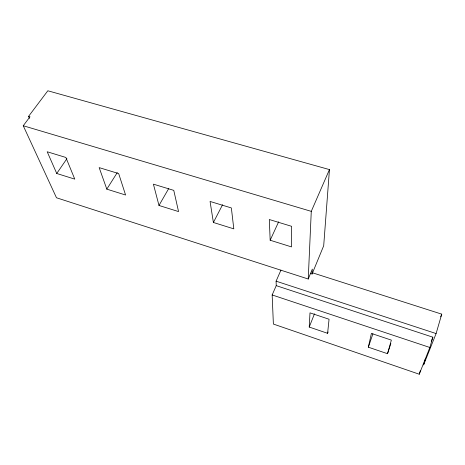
<?xml version="1.0" encoding="UTF-8"?>
<svg xmlns="http://www.w3.org/2000/svg" width="465" height="465" viewBox="0 0 465 465"><rect width="100%" height="100%" fill="white"/><g stroke="black" fill="none" stroke-linecap="round" stroke-linejoin="round"><path stroke-width="0.7" d="M28.563 116.36L29.987 116.773L23.25 125.742L56.48 197.77L308.237 279.017L311.271 211.36L329.447 169.591L47.831 90.774L28.563 116.36L29.44 118.337M309.231 327.058L309.992 312.852L329.063 319.246L327.604 333.312L309.231 327.058L314.48 313.805M310.719 273.565L312.079 274.001L312.341 269.072L308.237 279.017M329.447 169.591L323.698 245.747L312.079 274.001M368.338 347.181L371.401 333.428L391.356 340.118L387.525 353.708L368.338 347.181L372.93 333.76M425.365 358.922L423.58 364.996L436.1 333.562L441.75 314.148L312.079 272.664M276.233 285.644L272.159 294.955L273.379 324.059L419.261 374.226L429.858 347.483L432.874 337.195L276.233 285.644L276.094 281.168L280.947 270.119M419.261 374.226L420.284 370.756M387.525 353.708L390.838 343.525M327.604 333.312L328.11 331.969M440.704 316.81L441.75 314.148M431.299 341.194L432.874 337.195M270.171 240.231L269.316 219.521L291.596 226.316L291.491 246.903L270.171 240.231L278.645 221.805M213.389 222.473L210.064 201.444L231.355 207.942L233.808 228.861L213.389 222.473L222.59 204.71M158.983 205.46L153.404 184.157L173.77 190.371L178.554 211.581L158.983 205.46L168.65 188.645M106.816 189.145L99.161 167.615L118.668 173.567L125.585 195.015L106.816 189.145L117.244 172.62M56.742 173.486L47.198 151.764L65.885 157.466L74.766 179.118L56.742 173.486L66.902 158.699M23.25 125.742L311.271 211.36M276.094 281.168L436.1 333.562M272.159 294.955L429.858 347.483"/></g></svg>
